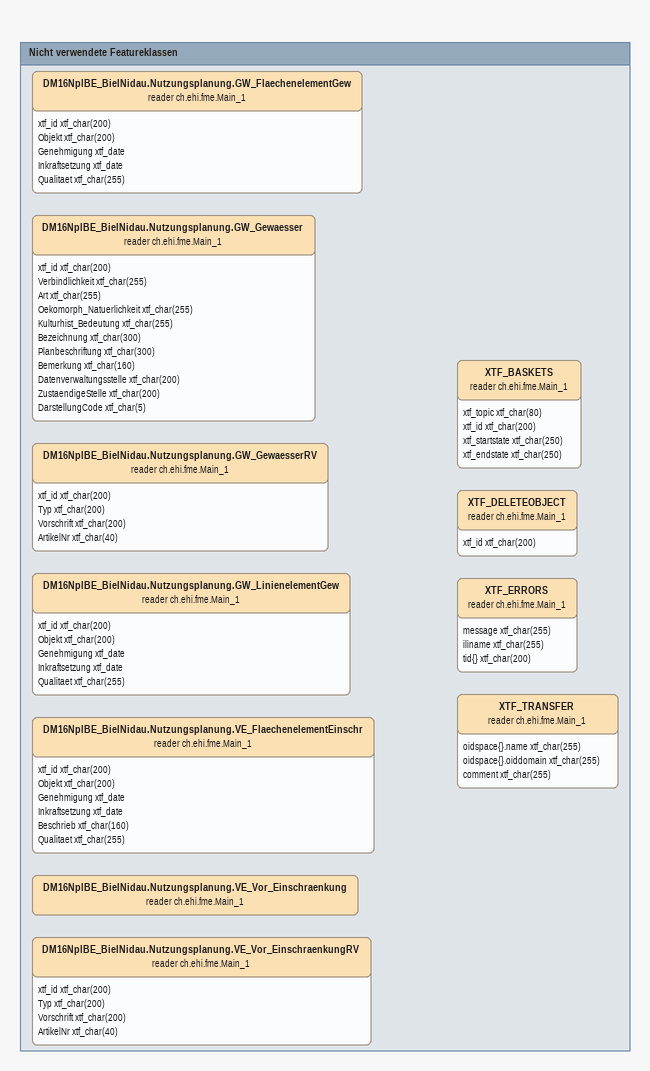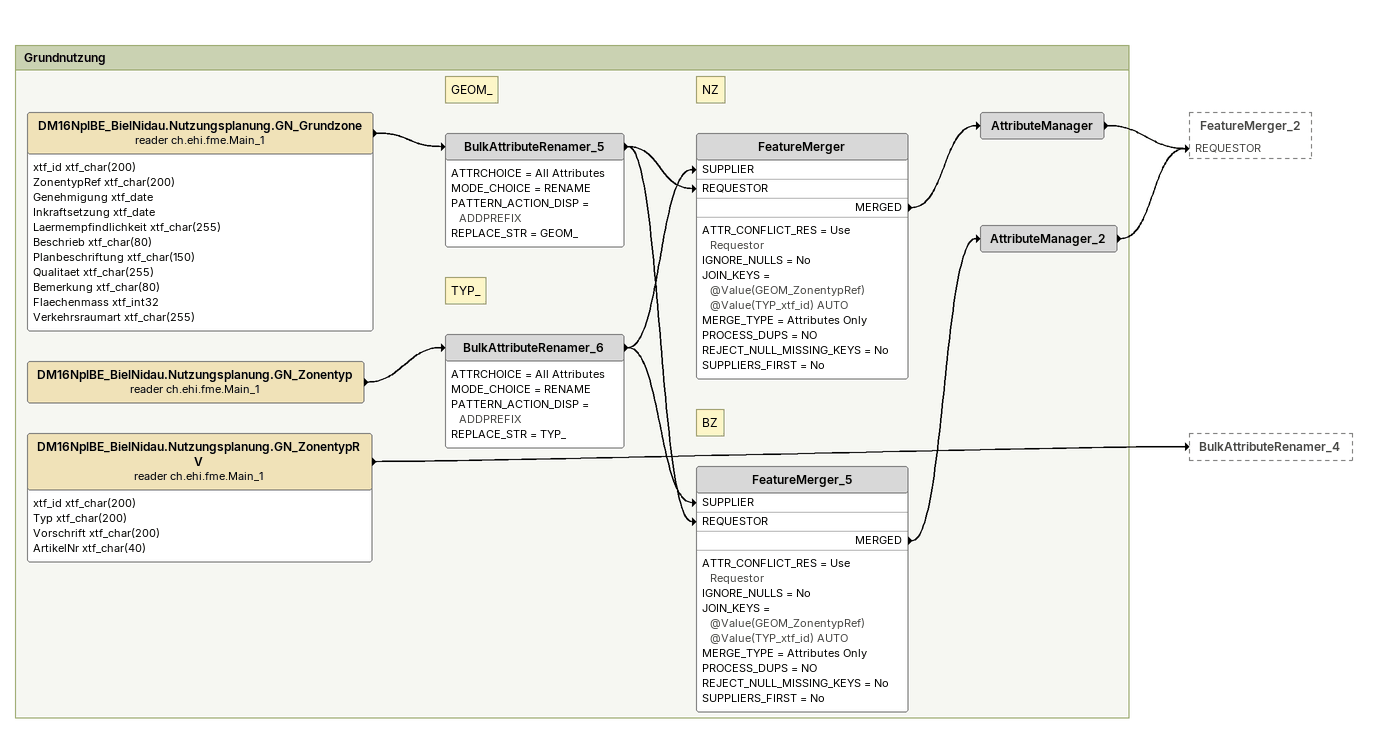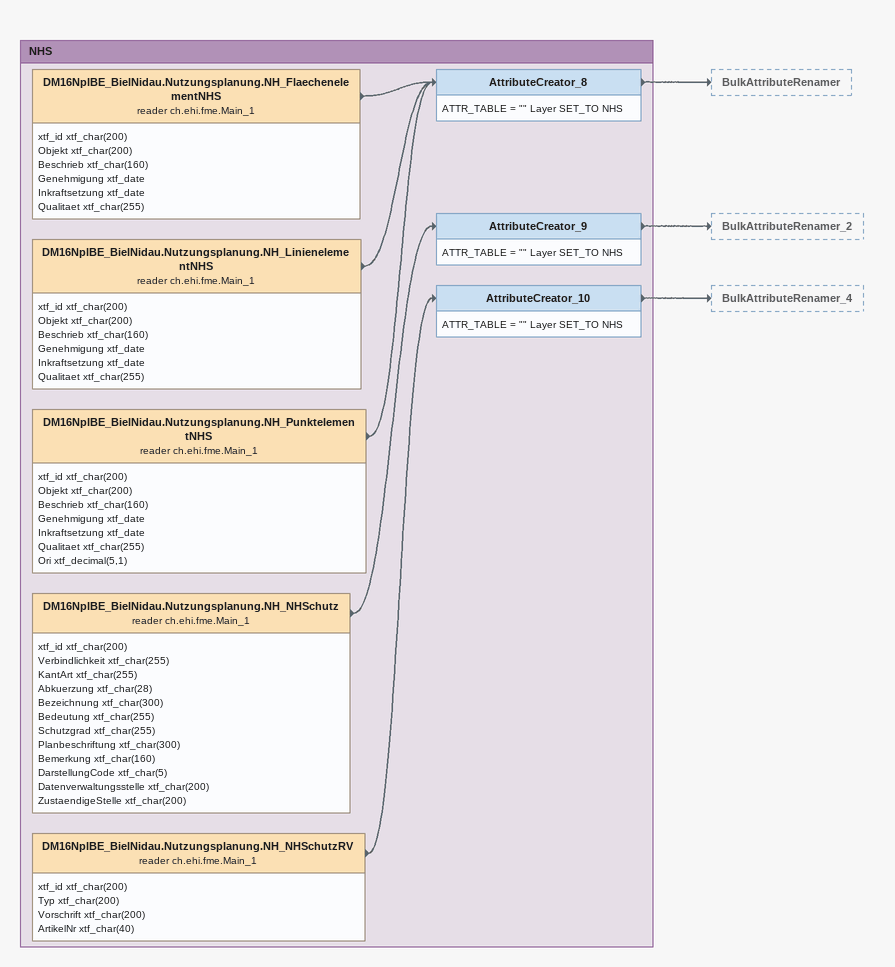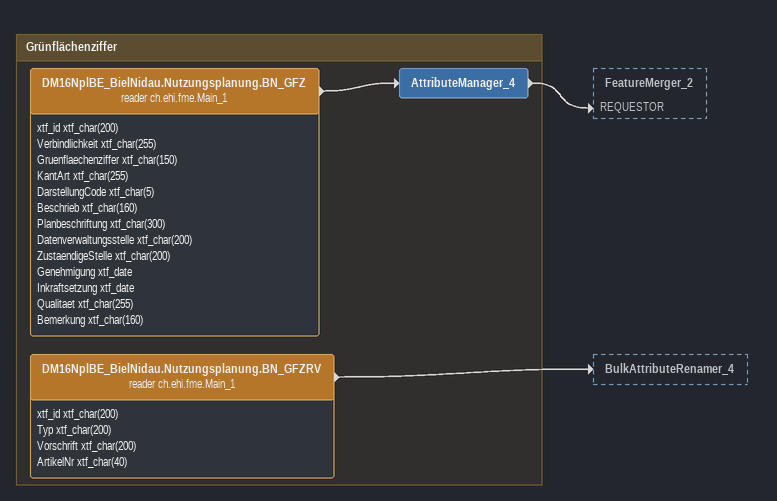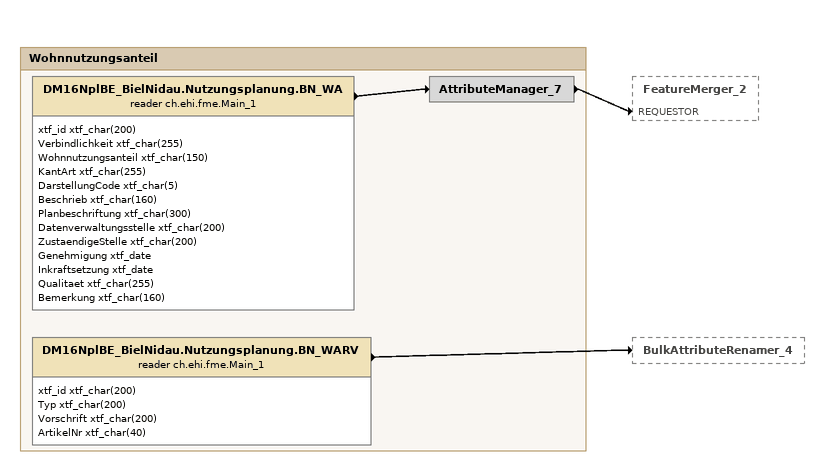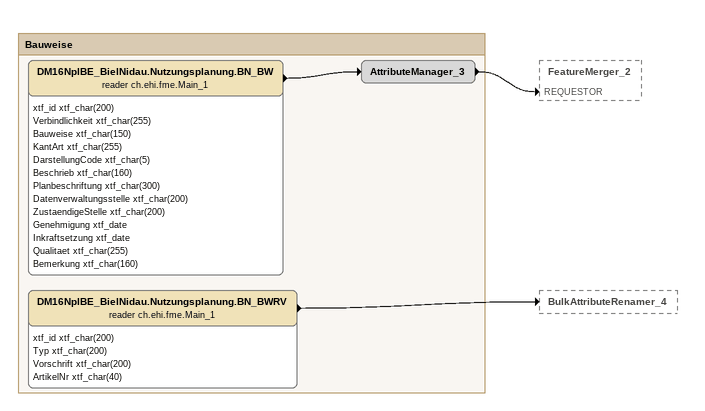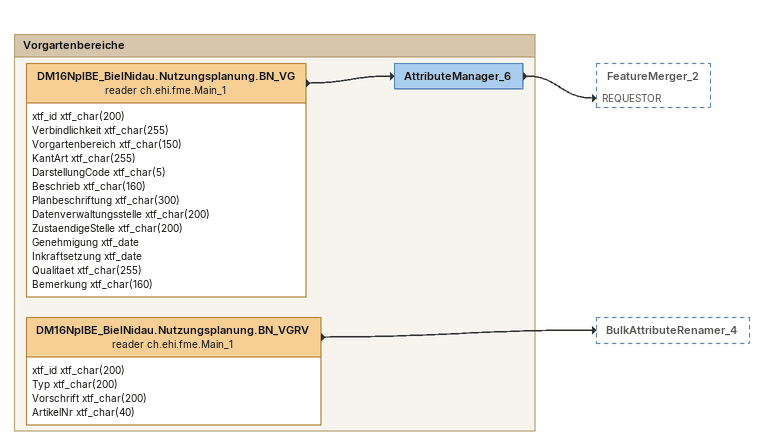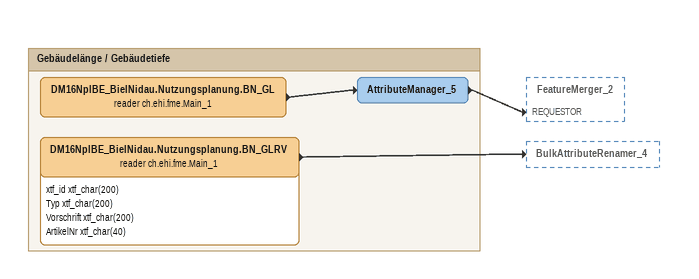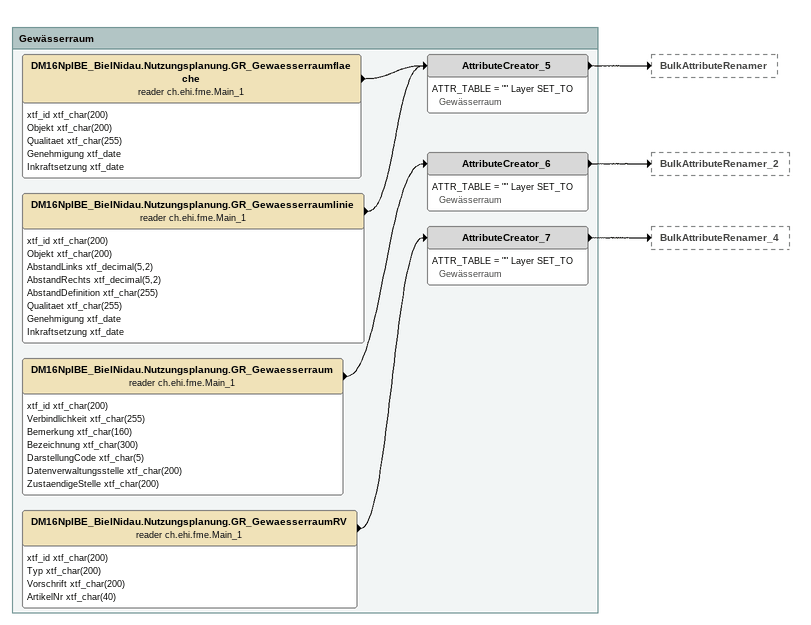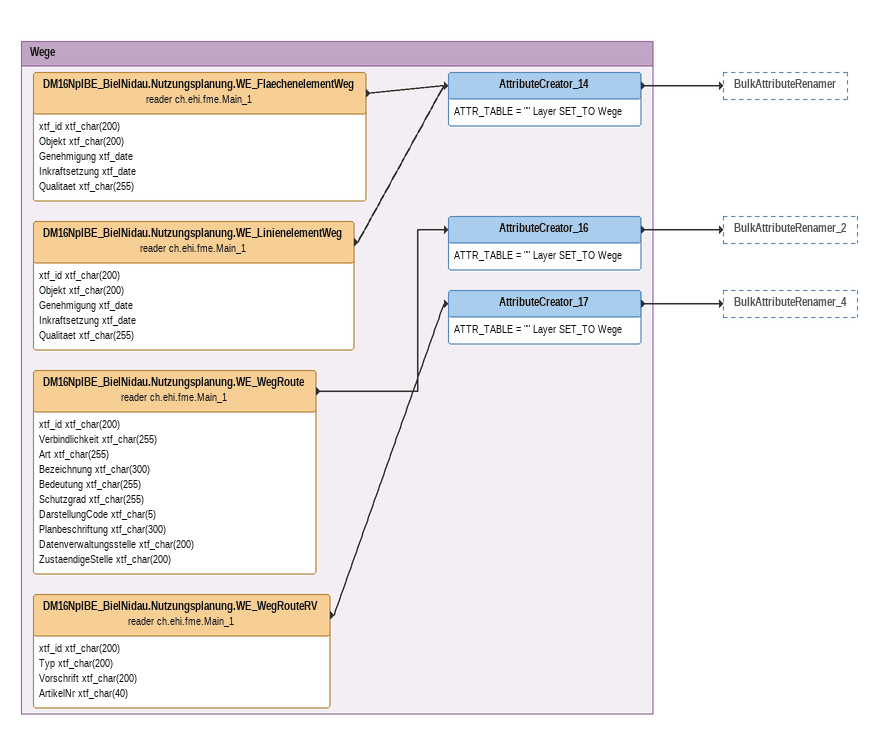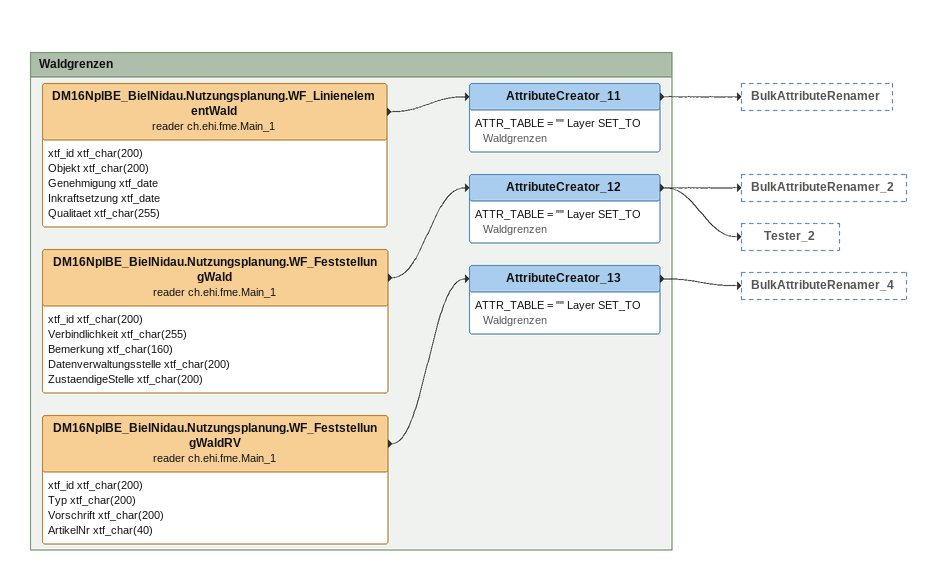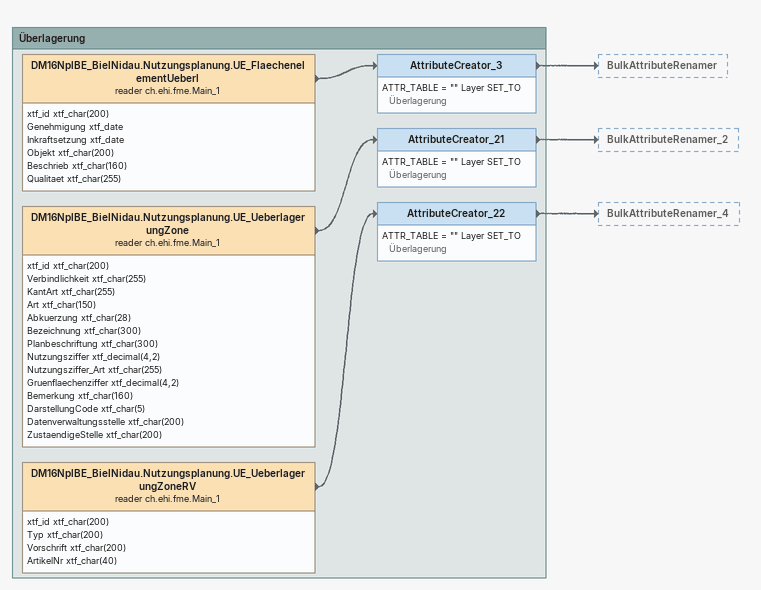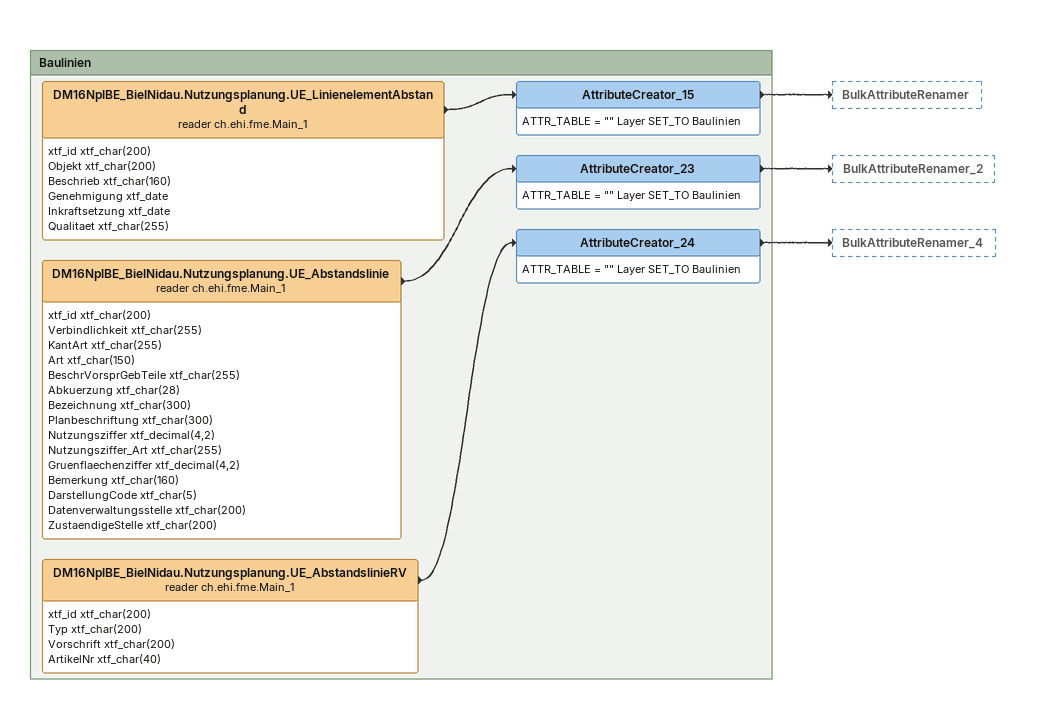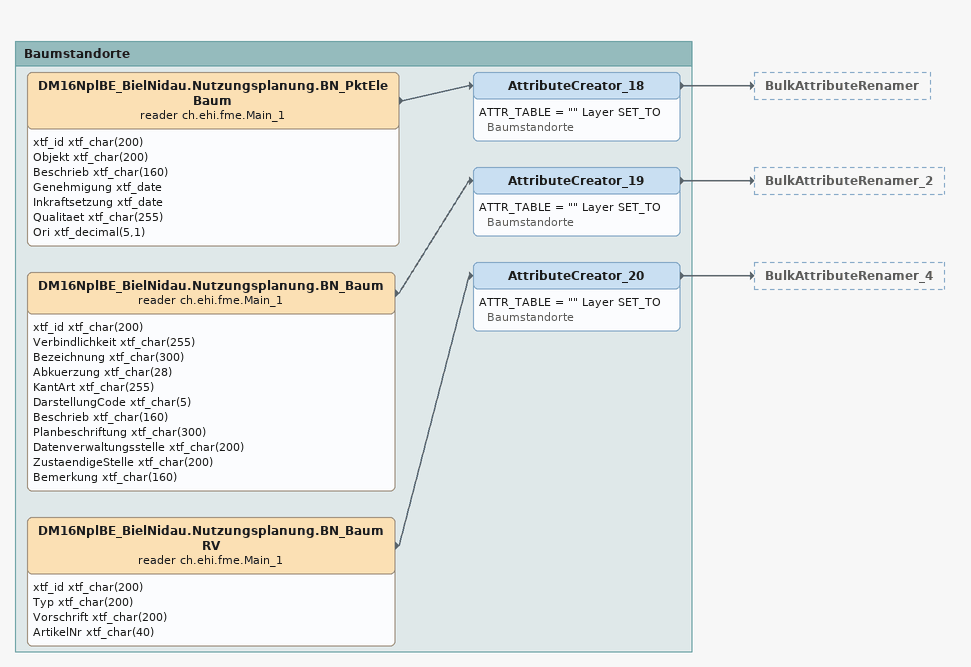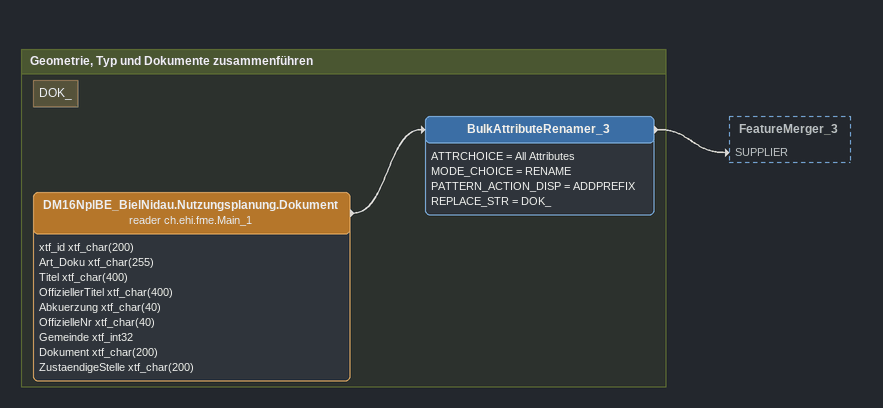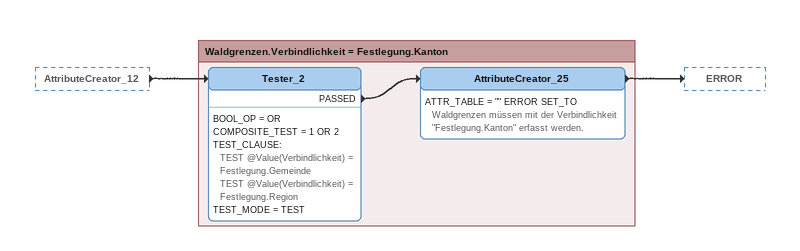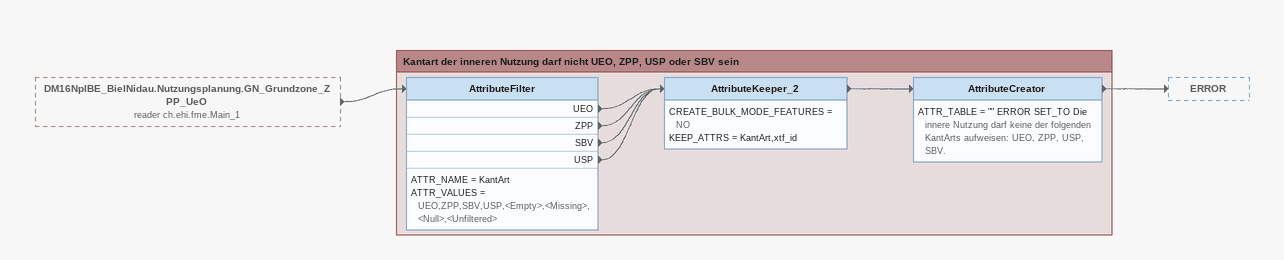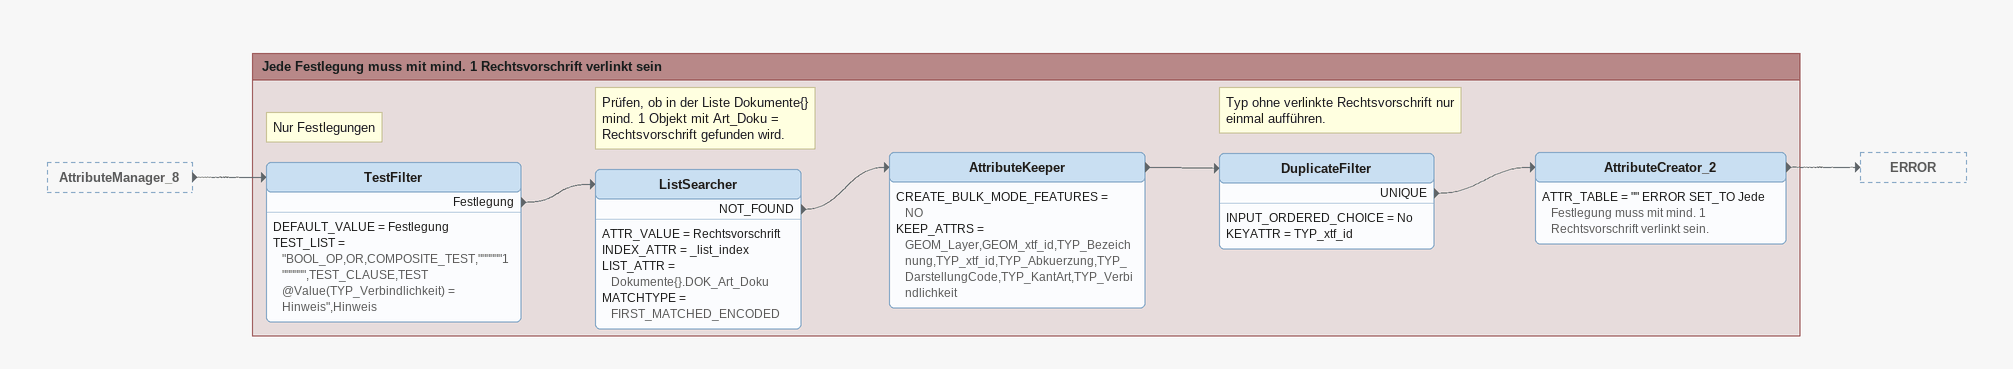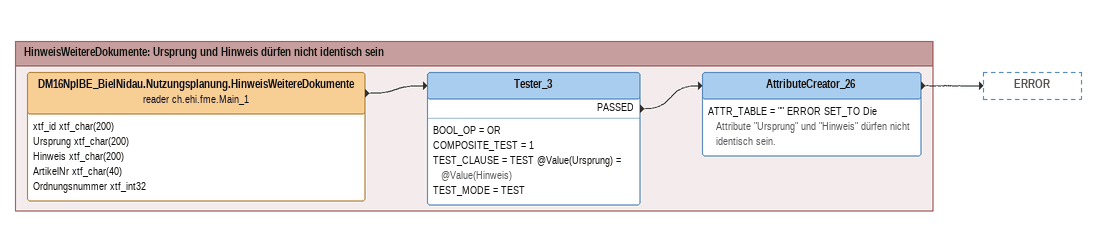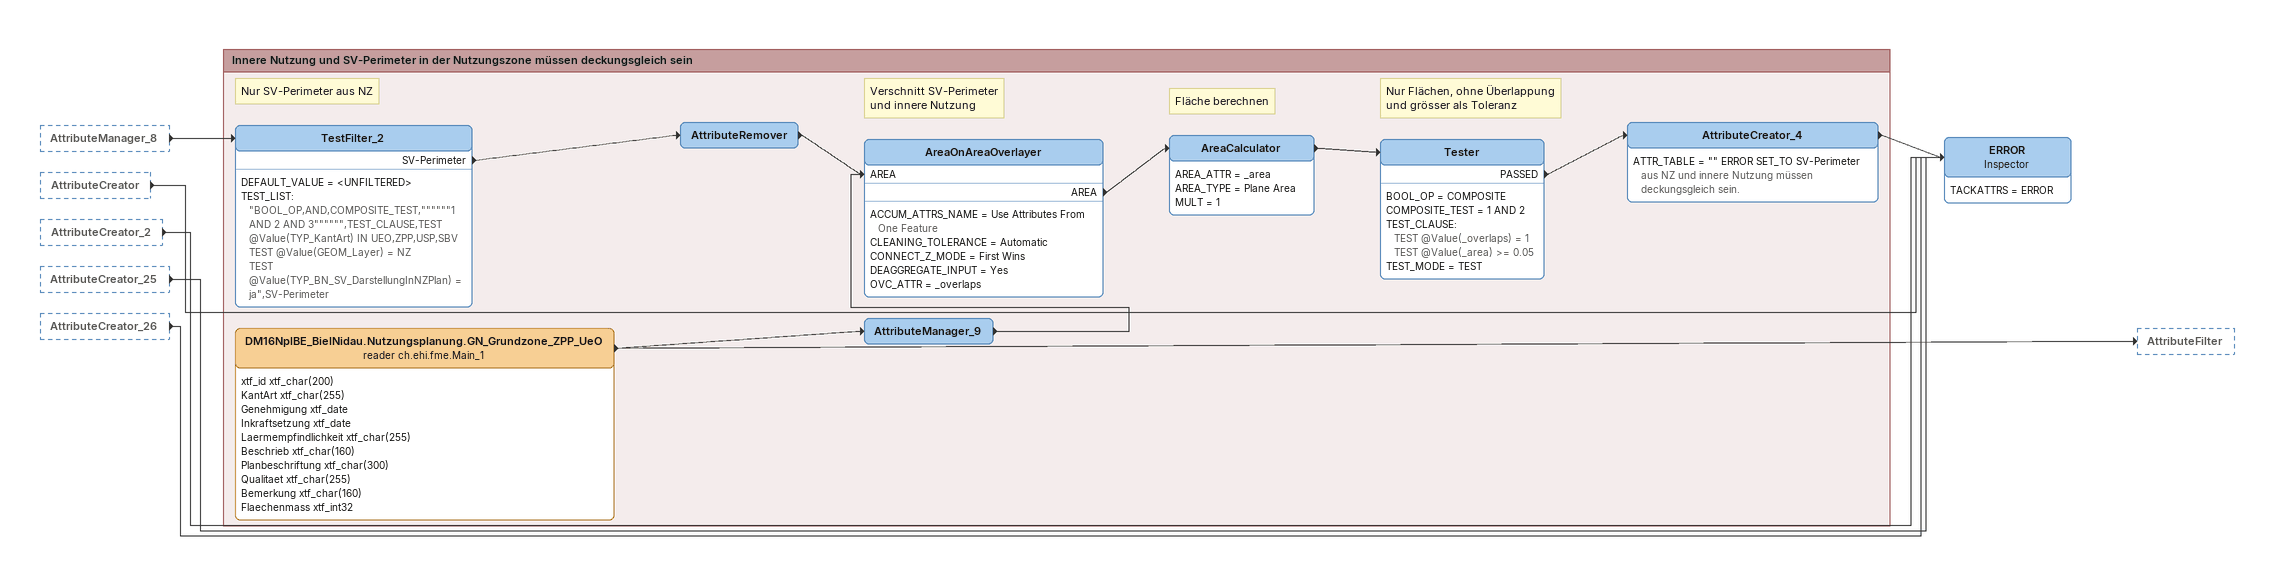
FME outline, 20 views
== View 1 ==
Bookmark: Nicht verwendete Featureklassen
DM16NplBE_BielNidau.Nutzungsplanung.VE_FlaechenelementEinschr (reader ch.ehi.fme.Main_1)
    attributes: xtf_id xtf_char(200), Objekt xtf_char(200), Genehmigung xtf_date, Inkraftsetzung xtf_date, Beschrieb xtf_char(160), Qualitaet xtf_char(255)
DM16NplBE_BielNidau.Nutzungsplanung.GW_FlaechenelementGew (reader ch.ehi.fme.Main_1)
    attributes: xtf_id xtf_char(200), Objekt xtf_char(200), Genehmigung xtf_date, Inkraftsetzung xtf_date, Qualitaet xtf_char(255)
DM16NplBE_BielNidau.Nutzungsplanung.GW_GewaesserRV (reader ch.ehi.fme.Main_1)
    attributes: xtf_id xtf_char(200), Typ xtf_char(200), Vorschrift xtf_char(200), ArtikelNr xtf_char(40)
DM16NplBE_BielNidau.Nutzungsplanung.GW_LinienelementGew (reader ch.ehi.fme.Main_1)
    attributes: xtf_id xtf_char(200), Objekt xtf_char(200), Genehmigung xtf_date, Inkraftsetzung xtf_date, Qualitaet xtf_char(255)
DM16NplBE_BielNidau.Nutzungsplanung.VE_Vor_Einschraenkung (reader ch.ehi.fme.Main_1)
DM16NplBE_BielNidau.Nutzungsplanung.VE_Vor_EinschraenkungRV (reader ch.ehi.fme.Main_1)
    attributes: xtf_id xtf_char(200), Typ xtf_char(200), Vorschrift xtf_char(200), ArtikelNr xtf_char(40)
DM16NplBE_BielNidau.Nutzungsplanung.GW_Gewaesser (reader ch.ehi.fme.Main_1)
    attributes: xtf_id xtf_char(200), Verbindlichkeit xtf_char(255), Art xtf_char(255), Oekomorph_Natuerlichkeit xtf_char(255), Kulturhist_Bedeutung xtf_char(255), Bezeichnung xtf_char(300), Planbeschriftung xtf_char(300), Bemerkung xtf_char(160), Datenverwaltungsstelle xtf_char(200), ZustaendigeStelle xtf_char(200), DarstellungCode xtf_char(5)
XTF_BASKETS (reader ch.ehi.fme.Main_1)
    attributes: xtf_topic xtf_char(80), xtf_id xtf_char(200), xtf_startstate xtf_char(250), xtf_endstate xtf_char(250)
XTF_DELETEOBJECT (reader ch.ehi.fme.Main_1)
    attributes: xtf_id xtf_char(200)
XTF_ERRORS (reader ch.ehi.fme.Main_1)
    attributes: message xtf_char(255), iliname xtf_char(255), tid{} xtf_char(200)
XTF_TRANSFER (reader ch.ehi.fme.Main_1)
    attributes: oidspace{}.name xtf_char(255), oidspace{}.oiddomain xtf_char(255), comment xtf_char(255)

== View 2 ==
Bookmark: Grundnutzung
DM16NplBE_BielNidau.Nutzungsplanung.GN_ZonentypRV (reader ch.ehi.fme.Main_1)
    attributes: xtf_id xtf_char(200), Typ xtf_char(200), Vorschrift xtf_char(200), ArtikelNr xtf_char(40)
    -> BulkAttributeRenamer_4
DM16NplBE_BielNidau.Nutzungsplanung.GN_Grundzone (reader ch.ehi.fme.Main_1)
    attributes: xtf_id xtf_char(200), ZonentypRef xtf_char(200), Genehmigung xtf_date, Inkraftsetzung xtf_date, Laermempfindlichkeit xtf_char(255), Beschrieb xtf_char(80), Planbeschriftung xtf_char(150), Qualitaet xtf_char(255), Bemerkung xtf_char(80), Flaechenmass xtf_int32, Verkehrsraumart xtf_char(255)
    -> BulkAttributeRenamer_5
Note: GEOM_
BulkAttributeRenamer_5
    ATTRCHOICE = All Attributes
    MODE_CHOICE = RENAME
    PATTERN_ACTION_DISP = ADDPREFIX
    REPLACE_STR = GEOM_
    -> FeatureMerger [REQUESTOR]
    -> FeatureMerger_5 [REQUESTOR]
DM16NplBE_BielNidau.Nutzungsplanung.GN_Zonentyp (reader ch.ehi.fme.Main_1)
    -> BulkAttributeRenamer_6
Note: TYP_
BulkAttributeRenamer_6
    ATTRCHOICE = All Attributes
    MODE_CHOICE = RENAME
    PATTERN_ACTION_DISP = ADDPREFIX
    REPLACE_STR = TYP_
    -> FeatureMerger [SUPPLIER]
    -> FeatureMerger_5 [SUPPLIER]
Note: NZ
FeatureMerger
    ATTR_CONFLICT_RES = Use Requestor
    IGNORE_NULLS = No
    JOIN_KEYS = @Value(GEOM_ZonentypRef) @Value(TYP_xtf_id) AUTO
    MERGE_TYPE = Attributes Only
    PROCESS_DUPS = NO
    REJECT_NULL_MISSING_KEYS = No
    SUPPLIERS_FIRST = No
    MERGED -> AttributeManager
AttributeManager
    -> FeatureMerger_2 [REQUESTOR]
Note: BZ
FeatureMerger_5
    ATTR_CONFLICT_RES = Use Requestor
    IGNORE_NULLS = No
    JOIN_KEYS = @Value(GEOM_ZonentypRef) @Value(TYP_xtf_id) AUTO
    MERGE_TYPE = Attributes Only
    PROCESS_DUPS = NO
    REJECT_NULL_MISSING_KEYS = No
    SUPPLIERS_FIRST = No
    MERGED -> AttributeManager_2
AttributeManager_2
    -> FeatureMerger_2 [REQUESTOR]

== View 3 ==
Bookmark: NHS
DM16NplBE_BielNidau.Nutzungsplanung.NH_FlaechenelementNHS (reader ch.ehi.fme.Main_1)
    attributes: xtf_id xtf_char(200), Objekt xtf_char(200), Beschrieb xtf_char(160), Genehmigung xtf_date, Inkraftsetzung xtf_date, Qualitaet xtf_char(255)
    -> AttributeCreator_8
DM16NplBE_BielNidau.Nutzungsplanung.NH_LinienelementNHS (reader ch.ehi.fme.Main_1)
    attributes: xtf_id xtf_char(200), Objekt xtf_char(200), Beschrieb xtf_char(160), Genehmigung xtf_date, Inkraftsetzung xtf_date, Qualitaet xtf_char(255)
    -> AttributeCreator_8
DM16NplBE_BielNidau.Nutzungsplanung.NH_PunktelementNHS (reader ch.ehi.fme.Main_1)
    attributes: xtf_id xtf_char(200), Objekt xtf_char(200), Beschrieb xtf_char(160), Genehmigung xtf_date, Inkraftsetzung xtf_date, Qualitaet xtf_char(255), Ori xtf_decimal(5,1)
    -> AttributeCreator_8
AttributeCreator_8
    ATTR_TABLE = "" Layer SET_TO NHS
    -> BulkAttributeRenamer
DM16NplBE_BielNidau.Nutzungsplanung.NH_NHSchutz (reader ch.ehi.fme.Main_1)
    attributes: xtf_id xtf_char(200), Verbindlichkeit xtf_char(255), KantArt xtf_char(255), Abkuerzung xtf_char(28), Bezeichnung xtf_char(300), Bedeutung xtf_char(255), Schutzgrad xtf_char(255), Planbeschriftung xtf_char(300), Bemerkung xtf_char(160), DarstellungCode xtf_char(5), Datenverwaltungsstelle xtf_char(200), ZustaendigeStelle xtf_char(200)
    -> AttributeCreator_9
AttributeCreator_9
    ATTR_TABLE = "" Layer SET_TO NHS
    -> BulkAttributeRenamer_2
DM16NplBE_BielNidau.Nutzungsplanung.NH_NHSchutzRV (reader ch.ehi.fme.Main_1)
    attributes: xtf_id xtf_char(200), Typ xtf_char(200), Vorschrift xtf_char(200), ArtikelNr xtf_char(40)
    -> AttributeCreator_10
AttributeCreator_10
    ATTR_TABLE = "" Layer SET_TO NHS
    -> BulkAttributeRenamer_4

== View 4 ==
Bookmark: Grünflächenziffer
DM16NplBE_BielNidau.Nutzungsplanung.BN_GFZ (reader ch.ehi.fme.Main_1)
    attributes: xtf_id xtf_char(200), Verbindlichkeit xtf_char(255), Gruenflaechenziffer xtf_char(150), KantArt xtf_char(255), DarstellungCode xtf_char(5), Beschrieb xtf_char(160), Planbeschriftung xtf_char(300), Datenverwaltungsstelle xtf_char(200), ZustaendigeStelle xtf_char(200), Genehmigung xtf_date, Inkraftsetzung xtf_date, Qualitaet xtf_char(255), Bemerkung xtf_char(160)
    -> AttributeManager_4
AttributeManager_4
    -> FeatureMerger_2 [REQUESTOR]
DM16NplBE_BielNidau.Nutzungsplanung.BN_GFZRV (reader ch.ehi.fme.Main_1)
    attributes: xtf_id xtf_char(200), Typ xtf_char(200), Vorschrift xtf_char(200), ArtikelNr xtf_char(40)
    -> BulkAttributeRenamer_4

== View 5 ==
Bookmark: Wohnnutzungsanteil
DM16NplBE_BielNidau.Nutzungsplanung.BN_WA (reader ch.ehi.fme.Main_1)
    attributes: xtf_id xtf_char(200), Verbindlichkeit xtf_char(255), Wohnnutzungsanteil xtf_char(150), KantArt xtf_char(255), DarstellungCode xtf_char(5), Beschrieb xtf_char(160), Planbeschriftung xtf_char(300), Datenverwaltungsstelle xtf_char(200), ZustaendigeStelle xtf_char(200), Genehmigung xtf_date, Inkraftsetzung xtf_date, Qualitaet xtf_char(255), Bemerkung xtf_char(160)
    -> AttributeManager_7
AttributeManager_7
    -> FeatureMerger_2 [REQUESTOR]
DM16NplBE_BielNidau.Nutzungsplanung.BN_WARV (reader ch.ehi.fme.Main_1)
    attributes: xtf_id xtf_char(200), Typ xtf_char(200), Vorschrift xtf_char(200), ArtikelNr xtf_char(40)
    -> BulkAttributeRenamer_4

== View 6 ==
Bookmark: Bauweise
DM16NplBE_BielNidau.Nutzungsplanung.BN_BW (reader ch.ehi.fme.Main_1)
    attributes: xtf_id xtf_char(200), Verbindlichkeit xtf_char(255), Bauweise xtf_char(150), KantArt xtf_char(255), DarstellungCode xtf_char(5), Beschrieb xtf_char(160), Planbeschriftung xtf_char(300), Datenverwaltungsstelle xtf_char(200), ZustaendigeStelle xtf_char(200), Genehmigung xtf_date, Inkraftsetzung xtf_date, Qualitaet xtf_char(255), Bemerkung xtf_char(160)
    -> AttributeManager_3
AttributeManager_3
    -> FeatureMerger_2 [REQUESTOR]
DM16NplBE_BielNidau.Nutzungsplanung.BN_BWRV (reader ch.ehi.fme.Main_1)
    attributes: xtf_id xtf_char(200), Typ xtf_char(200), Vorschrift xtf_char(200), ArtikelNr xtf_char(40)
    -> BulkAttributeRenamer_4

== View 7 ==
Bookmark: Vorgartenbereiche
DM16NplBE_BielNidau.Nutzungsplanung.BN_VG (reader ch.ehi.fme.Main_1)
    attributes: xtf_id xtf_char(200), Verbindlichkeit xtf_char(255), Vorgartenbereich xtf_char(150), KantArt xtf_char(255), DarstellungCode xtf_char(5), Beschrieb xtf_char(160), Planbeschriftung xtf_char(300), Datenverwaltungsstelle xtf_char(200), ZustaendigeStelle xtf_char(200), Genehmigung xtf_date, Inkraftsetzung xtf_date, Qualitaet xtf_char(255), Bemerkung xtf_char(160)
    -> AttributeManager_6
AttributeManager_6
    -> FeatureMerger_2 [REQUESTOR]
DM16NplBE_BielNidau.Nutzungsplanung.BN_VGRV (reader ch.ehi.fme.Main_1)
    attributes: xtf_id xtf_char(200), Typ xtf_char(200), Vorschrift xtf_char(200), ArtikelNr xtf_char(40)
    -> BulkAttributeRenamer_4

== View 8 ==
Bookmark: Gebäudelänge / Gebäudetiefe
DM16NplBE_BielNidau.Nutzungsplanung.BN_GL (reader ch.ehi.fme.Main_1)
    -> AttributeManager_5
AttributeManager_5
    -> FeatureMerger_2 [REQUESTOR]
DM16NplBE_BielNidau.Nutzungsplanung.BN_GLRV (reader ch.ehi.fme.Main_1)
    attributes: xtf_id xtf_char(200), Typ xtf_char(200), Vorschrift xtf_char(200), ArtikelNr xtf_char(40)
    -> BulkAttributeRenamer_4

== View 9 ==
Bookmark: Gewässerraum
DM16NplBE_BielNidau.Nutzungsplanung.GR_Gewaesserraumflaeche (reader ch.ehi.fme.Main_1)
    attributes: xtf_id xtf_char(200), Objekt xtf_char(200), Qualitaet xtf_char(255), Genehmigung xtf_date, Inkraftsetzung xtf_date
    -> AttributeCreator_5
DM16NplBE_BielNidau.Nutzungsplanung.GR_Gewaesserraumlinie (reader ch.ehi.fme.Main_1)
    attributes: xtf_id xtf_char(200), Objekt xtf_char(200), AbstandLinks xtf_decimal(5,2), AbstandRechts xtf_decimal(5,2), AbstandDefinition xtf_char(255), Qualitaet xtf_char(255), Genehmigung xtf_date, Inkraftsetzung xtf_date
    -> AttributeCreator_5
AttributeCreator_5
    ATTR_TABLE = "" Layer SET_TO Gewässerraum
    -> BulkAttributeRenamer
DM16NplBE_BielNidau.Nutzungsplanung.GR_GewaesserraumRV (reader ch.ehi.fme.Main_1)
    attributes: xtf_id xtf_char(200), Typ xtf_char(200), Vorschrift xtf_char(200), ArtikelNr xtf_char(40)
    -> AttributeCreator_7
AttributeCreator_7
    ATTR_TABLE = "" Layer SET_TO Gewässerraum
    -> BulkAttributeRenamer_4
DM16NplBE_BielNidau.Nutzungsplanung.GR_Gewaesserraum (reader ch.ehi.fme.Main_1)
    attributes: xtf_id xtf_char(200), Verbindlichkeit xtf_char(255), Bemerkung xtf_char(160), Bezeichnung xtf_char(300), DarstellungCode xtf_char(5), Datenverwaltungsstelle xtf_char(200), ZustaendigeStelle xtf_char(200)
    -> AttributeCreator_6
AttributeCreator_6
    ATTR_TABLE = "" Layer SET_TO Gewässerraum
    -> BulkAttributeRenamer_2

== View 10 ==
Bookmark: Wege
DM16NplBE_BielNidau.Nutzungsplanung.WE_FlaechenelementWeg (reader ch.ehi.fme.Main_1)
    attributes: xtf_id xtf_char(200), Objekt xtf_char(200), Genehmigung xtf_date, Inkraftsetzung xtf_date, Qualitaet xtf_char(255)
    -> AttributeCreator_14
DM16NplBE_BielNidau.Nutzungsplanung.WE_LinienelementWeg (reader ch.ehi.fme.Main_1)
    attributes: xtf_id xtf_char(200), Objekt xtf_char(200), Genehmigung xtf_date, Inkraftsetzung xtf_date, Qualitaet xtf_char(255)
    -> AttributeCreator_14
AttributeCreator_14
    ATTR_TABLE = "" Layer SET_TO Wege
    -> BulkAttributeRenamer
DM16NplBE_BielNidau.Nutzungsplanung.WE_WegRoute (reader ch.ehi.fme.Main_1)
    attributes: xtf_id xtf_char(200), Verbindlichkeit xtf_char(255), Art xtf_char(255), Bezeichnung xtf_char(300), Bedeutung xtf_char(255), Schutzgrad xtf_char(255), DarstellungCode xtf_char(5), Planbeschriftung xtf_char(300), Datenverwaltungsstelle xtf_char(200), ZustaendigeStelle xtf_char(200)
    -> AttributeCreator_16
AttributeCreator_16
    ATTR_TABLE = "" Layer SET_TO Wege
    -> BulkAttributeRenamer_2
DM16NplBE_BielNidau.Nutzungsplanung.WE_WegRouteRV (reader ch.ehi.fme.Main_1)
    attributes: xtf_id xtf_char(200), Typ xtf_char(200), Vorschrift xtf_char(200), ArtikelNr xtf_char(40)
    -> AttributeCreator_17
AttributeCreator_17
    ATTR_TABLE = "" Layer SET_TO Wege
    -> BulkAttributeRenamer_4

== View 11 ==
Bookmark: Waldgrenzen
DM16NplBE_BielNidau.Nutzungsplanung.WF_LinienelementWald (reader ch.ehi.fme.Main_1)
    attributes: xtf_id xtf_char(200), Objekt xtf_char(200), Genehmigung xtf_date, Inkraftsetzung xtf_date, Qualitaet xtf_char(255)
    -> AttributeCreator_11
AttributeCreator_11
    ATTR_TABLE = "" Layer SET_TO Waldgrenzen
    -> BulkAttributeRenamer
DM16NplBE_BielNidau.Nutzungsplanung.WF_FeststellungWald (reader ch.ehi.fme.Main_1)
    attributes: xtf_id xtf_char(200), Verbindlichkeit xtf_char(255), Bemerkung xtf_char(160), Datenverwaltungsstelle xtf_char(200), ZustaendigeStelle xtf_char(200)
    -> AttributeCreator_12
AttributeCreator_12
    ATTR_TABLE = "" Layer SET_TO Waldgrenzen
    -> BulkAttributeRenamer_2
    -> Tester_2
DM16NplBE_BielNidau.Nutzungsplanung.WF_FeststellungWaldRV (reader ch.ehi.fme.Main_1)
    attributes: xtf_id xtf_char(200), Typ xtf_char(200), Vorschrift xtf_char(200), ArtikelNr xtf_char(40)
    -> AttributeCreator_13
AttributeCreator_13
    ATTR_TABLE = "" Layer SET_TO Waldgrenzen
    -> BulkAttributeRenamer_4

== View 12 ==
Bookmark: Überlagerung
DM16NplBE_BielNidau.Nutzungsplanung.UE_FlaechenelementUeberl (reader ch.ehi.fme.Main_1)
    attributes: xtf_id xtf_char(200), Genehmigung xtf_date, Inkraftsetzung xtf_date, Objekt xtf_char(200), Beschrieb xtf_char(160), Qualitaet xtf_char(255)
    -> AttributeCreator_3
AttributeCreator_3
    ATTR_TABLE = "" Layer SET_TO Überlagerung
    -> BulkAttributeRenamer
DM16NplBE_BielNidau.Nutzungsplanung.UE_UeberlagerungZone (reader ch.ehi.fme.Main_1)
    attributes: xtf_id xtf_char(200), Verbindlichkeit xtf_char(255), KantArt xtf_char(255), Art xtf_char(150), Abkuerzung xtf_char(28), Bezeichnung xtf_char(300), Planbeschriftung xtf_char(300), Nutzungsziffer xtf_decimal(4,2), Nutzungsziffer_Art xtf_char(255), Gruenflaechenziffer xtf_decimal(4,2), Bemerkung xtf_char(160), DarstellungCode xtf_char(5), Datenverwaltungsstelle xtf_char(200), ZustaendigeStelle xtf_char(200)
    -> AttributeCreator_21
AttributeCreator_21
    ATTR_TABLE = "" Layer SET_TO Überlagerung
    -> BulkAttributeRenamer_2
DM16NplBE_BielNidau.Nutzungsplanung.UE_UeberlagerungZoneRV (reader ch.ehi.fme.Main_1)
    attributes: xtf_id xtf_char(200), Typ xtf_char(200), Vorschrift xtf_char(200), ArtikelNr xtf_char(40)
    -> AttributeCreator_22
AttributeCreator_22
    ATTR_TABLE = "" Layer SET_TO Überlagerung
    -> BulkAttributeRenamer_4

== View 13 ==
Bookmark: Baulinien
DM16NplBE_BielNidau.Nutzungsplanung.UE_LinienelementAbstand (reader ch.ehi.fme.Main_1)
    attributes: xtf_id xtf_char(200), Objekt xtf_char(200), Beschrieb xtf_char(160), Genehmigung xtf_date, Inkraftsetzung xtf_date, Qualitaet xtf_char(255)
    -> AttributeCreator_15
AttributeCreator_15
    ATTR_TABLE = "" Layer SET_TO Baulinien
    -> BulkAttributeRenamer
DM16NplBE_BielNidau.Nutzungsplanung.UE_AbstandslinieRV (reader ch.ehi.fme.Main_1)
    attributes: xtf_id xtf_char(200), Typ xtf_char(200), Vorschrift xtf_char(200), ArtikelNr xtf_char(40)
    -> AttributeCreator_24
AttributeCreator_24
    ATTR_TABLE = "" Layer SET_TO Baulinien
    -> BulkAttributeRenamer_4
DM16NplBE_BielNidau.Nutzungsplanung.UE_Abstandslinie (reader ch.ehi.fme.Main_1)
    attributes: xtf_id xtf_char(200), Verbindlichkeit xtf_char(255), KantArt xtf_char(255), Art xtf_char(150), BeschrVorsprGebTeile xtf_char(255), Abkuerzung xtf_char(28), Bezeichnung xtf_char(300), Planbeschriftung xtf_char(300), Nutzungsziffer xtf_decimal(4,2), Nutzungsziffer_Art xtf_char(255), Gruenflaechenziffer xtf_decimal(4,2), Bemerkung xtf_char(160), DarstellungCode xtf_char(5), Datenverwaltungsstelle xtf_char(200), ZustaendigeStelle xtf_char(200)
    -> AttributeCreator_23
AttributeCreator_23
    ATTR_TABLE = "" Layer SET_TO Baulinien
    -> BulkAttributeRenamer_2

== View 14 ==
Bookmark: Baumstandorte
DM16NplBE_BielNidau.Nutzungsplanung.BN_PktEleBaum (reader ch.ehi.fme.Main_1)
    attributes: xtf_id xtf_char(200), Objekt xtf_char(200), Beschrieb xtf_char(160), Genehmigung xtf_date, Inkraftsetzung xtf_date, Qualitaet xtf_char(255), Ori xtf_decimal(5,1)
    -> AttributeCreator_18
AttributeCreator_18
    ATTR_TABLE = "" Layer SET_TO Baumstandorte
    -> BulkAttributeRenamer
DM16NplBE_BielNidau.Nutzungsplanung.BN_Baum (reader ch.ehi.fme.Main_1)
    attributes: xtf_id xtf_char(200), Verbindlichkeit xtf_char(255), Bezeichnung xtf_char(300), Abkuerzung xtf_char(28), KantArt xtf_char(255), DarstellungCode xtf_char(5), Beschrieb xtf_char(160), Planbeschriftung xtf_char(300), Datenverwaltungsstelle xtf_char(200), ZustaendigeStelle xtf_char(200), Bemerkung xtf_char(160)
    -> AttributeCreator_19
AttributeCreator_19
    ATTR_TABLE = "" Layer SET_TO Baumstandorte
    -> BulkAttributeRenamer_2
DM16NplBE_BielNidau.Nutzungsplanung.BN_BaumRV (reader ch.ehi.fme.Main_1)
    attributes: xtf_id xtf_char(200), Typ xtf_char(200), Vorschrift xtf_char(200), ArtikelNr xtf_char(40)
    -> AttributeCreator_20
AttributeCreator_20
    ATTR_TABLE = "" Layer SET_TO Baumstandorte
    -> BulkAttributeRenamer_4

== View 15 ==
Bookmark: Geometrie, Typ und Dokumente zusammenführen
DM16NplBE_BielNidau.Nutzungsplanung.Dokument (reader ch.ehi.fme.Main_1)
    attributes: xtf_id xtf_char(200), Art_Doku xtf_char(255), Titel xtf_char(400), OffiziellerTitel xtf_char(400), Abkuerzung xtf_char(40), OffizielleNr xtf_char(40), Gemeinde xtf_int32, Dokument xtf_char(200), ZustaendigeStelle xtf_char(200)
    -> BulkAttributeRenamer_3
Note: DOK_
BulkAttributeRenamer_3
    ATTRCHOICE = All Attributes
    MODE_CHOICE = RENAME
    PATTERN_ACTION_DISP = ADDPREFIX
    REPLACE_STR = DOK_
    -> FeatureMerger_3 [SUPPLIER]

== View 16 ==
AttributeCreator_12 [outside]
    -> Tester_2

Bookmark: Waldgrenzen.Verbindlichkeit = Festlegung.Kanton
Tester_2
    BOOL_OP = OR
    COMPOSITE_TEST = 1 OR 2
    TEST_CLAUSE:
      TEST @Value(Verbindlichkeit) = Festlegung.Gemeinde
      TEST @Value(Verbindlichkeit) = Festlegung.Region
    TEST_MODE = TEST
    PASSED -> AttributeCreator_25
AttributeCreator_25
    ATTR_TABLE = "" ERROR SET_TO Waldgrenzen müssen mit der Verbindlichkeit "Festlegung.Kanton" erfasst werden.
    -> ERROR

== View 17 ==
DM16NplBE_BielNidau.Nutzungsplanung.GN_Grundzone_ZPP_UeO (reader ch.ehi.fme.Main_1) [outside]
    -> AttributeFilter

Bookmark: Kantart der inneren Nutzung darf nicht UEO, ZPP, USP oder SBV sein
AttributeFilter
    ATTR_NAME = KantArt
    ATTR_VALUES = UEO,ZPP,SBV,USP,<Empty>,<Missing>,<Null>,<Unfiltered>
    UEO -> AttributeKeeper_2
    ZPP -> AttributeKeeper_2
    SBV -> AttributeKeeper_2
    USP -> AttributeKeeper_2
AttributeKeeper_2
    CREATE_BULK_MODE_FEATURES = NO
    KEEP_ATTRS = KantArt,xtf_id
    -> AttributeCreator
AttributeCreator
    ATTR_TABLE = "" ERROR SET_TO Die innere Nutzung darf keine der folgenden KantArts aufweisen: UEO, ZPP, USP, SBV.
    -> ERROR

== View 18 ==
AttributeManager_8 [outside]
    -> TestFilter

Bookmark: Jede Festlegung muss mit mind. 1 Rechtsvorschrift verlinkt sein
Note: Nur Festlegungen
TestFilter
    DEFAULT_VALUE = Festlegung
    TEST_LIST = "BOOL_OP,OR,COMPOSITE_TEST,""""""1"""""",TEST_CLAUSE,TEST @Value(TYP_Verbindlichkeit) = Hinweis",Hinweis
    Festlegung -> ListSearcher
Note: Prüfen, ob in der Liste Dokumente{} mind. 1 Objekt mit Art_Doku = Rechtsvorschrift gefunden wird.
ListSearcher
    ATTR_VALUE = Rechtsvorschrift
    INDEX_ATTR = _list_index
    LIST_ATTR = Dokumente{}.DOK_Art_Doku
    MATCHTYPE = FIRST_MATCHED_ENCODED
    NOT_FOUND -> AttributeKeeper
AttributeKeeper
    CREATE_BULK_MODE_FEATURES = NO
    KEEP_ATTRS = GEOM_Layer,GEOM_xtf_id,TYP_Bezeichnung,TYP_xtf_id,TYP_Abkuerzung,TYP_DarstellungCode,TYP_KantArt,TYP_Verbindlichkeit
    -> DuplicateFilter
Note: Typ ohne verlinkte Rechtsvorschrift nur einmal aufführen.
DuplicateFilter
    INPUT_ORDERED_CHOICE = No
    KEYATTR = TYP_xtf_id
    UNIQUE -> AttributeCreator_2
AttributeCreator_2
    ATTR_TABLE = "" ERROR SET_TO Jede Festlegung muss mit mind. 1 Rechtsvorschrift verlinkt sein.
    -> ERROR

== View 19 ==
Bookmark: HinweisWeitereDokumente: Ursprung und Hinweis dürfen nicht identisch sein
DM16NplBE_BielNidau.Nutzungsplanung.HinweisWeitereDokumente (reader ch.ehi.fme.Main_1)
    attributes: xtf_id xtf_char(200), Ursprung xtf_char(200), Hinweis xtf_char(200), ArtikelNr xtf_char(40), Ordnungsnummer xtf_int32
    -> Tester_3
Tester_3
    BOOL_OP = OR
    COMPOSITE_TEST = 1
    TEST_CLAUSE = TEST @Value(Ursprung) = @Value(Hinweis)
    TEST_MODE = TEST
    PASSED -> AttributeCreator_26
AttributeCreator_26
    ATTR_TABLE = "" ERROR SET_TO Die Attribute "Ursprung" und "Hinweis" dürfen nicht identisch sein.
    -> ERROR

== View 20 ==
AttributeManager_8 [outside]
    -> TestFilter_2
AttributeCreator [outside]
    -> ERROR
AttributeCreator_2 [outside]
    -> ERROR
AttributeCreator_25 [outside]
    -> ERROR
AttributeCreator_26 [outside]
    -> ERROR
ERROR: Inspector
    TACKATTRS = ERROR

Bookmark: Innere Nutzung und SV-Perimeter in der Nutzungszone müssen deckungsgleich sein
Note: Nur SV-Perimeter aus NZ
TestFilter_2
    DEFAULT_VALUE = <UNFILTERED>
    TEST_LIST:
      "BOOL_OP,AND,COMPOSITE_TEST,""""""1 AND 2 AND 3"""""",TEST_CLAUSE,TEST @Value(TYP_KantArt) IN UEO,ZPP,USP,SBV
      TEST @Value(GEOM_Layer) = NZ
      TEST @Value(TYP_BN_SV_DarstellungInNZPlan) = ja",SV-Perimeter
    SV-Perimeter -> AttributeRemover
AttributeRemover
    -> AreaOnAreaOverlayer [AREA]
DM16NplBE_BielNidau.Nutzungsplanung.GN_Grundzone_ZPP_UeO (reader ch.ehi.fme.Main_1)
    attributes: xtf_id xtf_char(200), KantArt xtf_char(255), Genehmigung xtf_date, Inkraftsetzung xtf_date, Laermempfindlichkeit xtf_char(255), Beschrieb xtf_char(160), Planbeschriftung xtf_char(300), Qualitaet xtf_char(255), Bemerkung xtf_char(160), Flaechenmass xtf_int32
    -> AttributeFilter
    -> AttributeManager_9
AttributeManager_9
    -> AreaOnAreaOverlayer [AREA]
Note: Verschnitt SV-Perimeter / und innere Nutzung
AreaOnAreaOverlayer
    ACCUM_ATTRS_NAME = Use Attributes From One Feature
    CLEANING_TOLERANCE = Automatic
    CONNECT_Z_MODE = First Wins
    DEAGGREGATE_INPUT = Yes
    OVC_ATTR = _overlaps
    AREA -> AreaCalculator
Note: Fläche berechnen
AreaCalculator
    AREA_ATTR = _area
    AREA_TYPE = Plane Area
    MULT = 1
    -> Tester
Note: Nur Flächen, ohne Überlappung / und grösser als Toleranz
Tester
    BOOL_OP = COMPOSITE
    COMPOSITE_TEST = 1 AND 2
    TEST_CLAUSE:
      TEST @Value(_overlaps) = 1
      TEST @Value(_area) >= 0.05
    TEST_MODE = TEST
    PASSED -> AttributeCreator_4
AttributeCreator_4
    ATTR_TABLE = "" ERROR SET_TO SV-Perimeter aus NZ und innere Nutzung müssen deckungsgleich sein.
    -> ERROR
